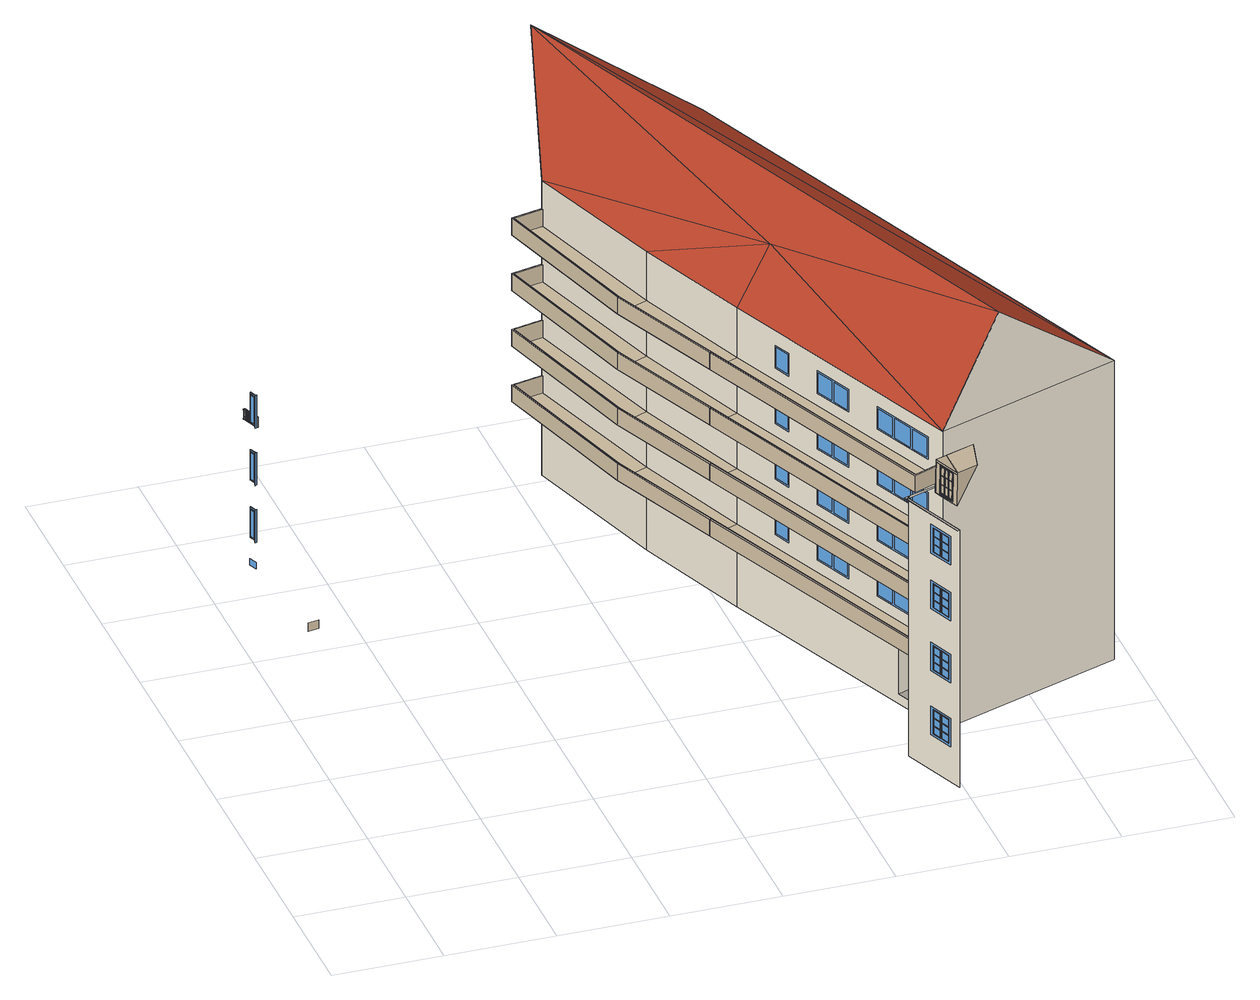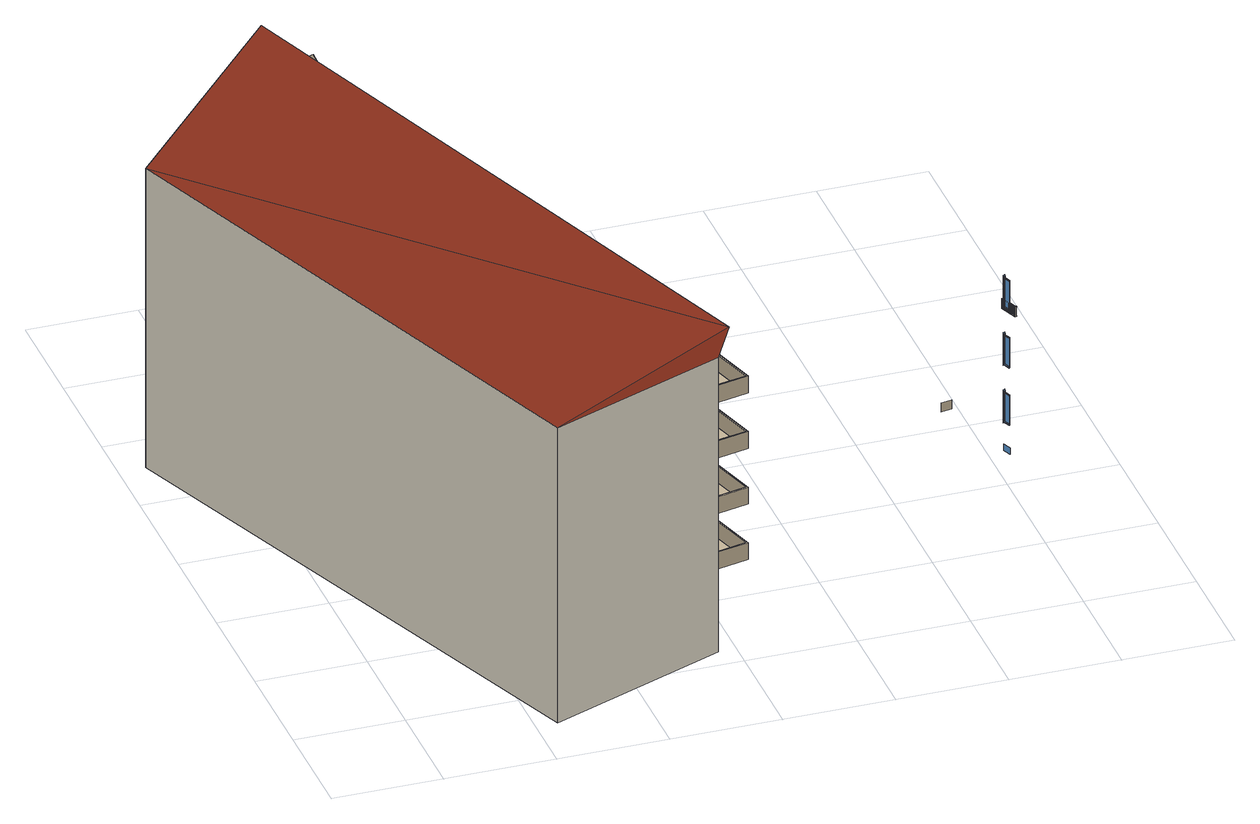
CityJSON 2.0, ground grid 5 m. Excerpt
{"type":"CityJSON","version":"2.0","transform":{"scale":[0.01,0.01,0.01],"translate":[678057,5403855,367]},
"CityObjects":{
"building1":{"type":"Building","attributes":{"name":"building","dataAvailable":"Sufficient","opendrive_identifier_modelDate":"13-06-17","opendrive_identifier_modelName":"892_SAVe_Ingolstadt","opendrive_identifier_modelVendor":"3D Mapping Solutions","opendrive_identifier_roadObjectName":"building","opendrive_identifier_sourceFileName":"2019-11-29_SAVe_Ingolstadt_Prio5","opendrive_roadObject_dynamic":"false","opendrive_roadObject_orientation":"none","opendrive_roadObject_type":"BUILDING","opendrive_road_length":"211.9635830812","opendrive_road_rule":"RIGHTHANDTRAFFIC","measuredHeight":15.26},"children":["building1-1"],"geometry":[{"type":"MultiSurface","lod":"3","boundaries":[[[0,1,2,3]],[[4,5,6,7]],[[8,9,10,11]],[[12,13,14,15]],[[16,17,18,19]],[[20,21,22,23]],[[24,25,26,27]],[[28,29,30,31]],[[32,33,34,35]],[[27,26,13,12]],[[31,30,17,16]],[[35,34,21,20]],[[36,37,38,39]],[[40,41,42,43]],[[44,45,46,47]],[[15,24,27,12]],[[19,28,31,16]],[[23,32,35,20]],[[48,49,50,51],[24,27,12,15]],[[52,53,54,55],[28,31,16,19]],[[56,57,58,59],[32,35,20,23]],[[60,49,48,61]],[[62,51,50,63]],[[64,53,52,65]],[[66,55,54,67]],[[68,57,56,69]],[[70,59,58,71]],[[72,73,74,75]],[[63,50,49,60]],[[67,54,53,64]],[[71,58,57,68]],[[76,77,78,79]],[[80,81,38,82]],[[83,84,85,86]],[[87,88,46,89]],[[90,91,42,92]],[[93,94,95,96]]],"semantics":{"surfaces":[{"type":"Window","_cityeditor_layer":"Unclassified.LoD3"},{"type":"WallSurface"}],"values":[0,0,0,0,0,0,0,0,0,0,0,0,0,0,0,0,0,0,0,0,0,0,0,0,0,0,0,0,0,0,0,1,1,1,1,1,1]}}]},
"building1-1":{"type":"BuildingInstallation","attributes":{"_cityeditor_layer":"Unclassified.LoD3","relationToConstruction":"outside"},"parents":["building1"],"geometry":[{"type":"MultiSurface","lod":"3","boundaries":[[[97,98,84,85]],[[99,100,101,102,103,104,105,98,97,106,107,108],[109,110,111,112,113,114,115,116,117,118]],[[106,97,85,86]],[[86,85,84,83]],[[99,108,119,120]],[[121,120,119,122]],[[108,107,122,119]],[[123,124,125,126]],[[127,128,129,130]],[[131,132,133,134]],[[135,136,137,138]],[[139,132,133,140,141,142,143,144,145,146,147,148]],[[149,150,151,152,153,154,155,156,157,158,159,160]],[[161,162,163,164]],[[165,166,167,168]],[[169,170,171,172]],[[173,174,158,157]],[[175,176,177,178,179,180,181,182,183,184,185,186]],[[187,188,189,190]],[[191,192,130,129,193,194,195,196,197,198,199,200]],[[201,202,152,151]],[[203,204,205,206]],[[207,208,198,197]],[[209,210,211,212,170,169,213,214,215,216,136,135]],[[217,218,146,145]],[[131,219,220,221,218,217,222,223,224,225,226,134]],[[227,228,138,137,229,230,231,232,172,171,233,234]],[[134,226,140,133]],[[145,217,222,144]],[[235,236,237,238,162,161,239,240,241,242,204,203]],[[243,244,149,160]],[[110,109,245,246],[247,248,249,250],[188,187,190,189]],[[153,242,204,152]],[[251,225,226,252]],[[103,102,125,124,253,254,46,89]],[[139,210,211,148]],[[227,255,256,234]],[[257,258,252,251]],[[211,210,227,234]],[[109,118,117,116,115,114,113,112,259,245],[217,145,144,222]],[[260,261,255,262]],[[263,264,254,253],[246,245,259,265]],[[107,106,86,83,264,263,121,122]],[[261,266,267,268]],[[98,105,88,46,254,264,83,84]],[[100,99,120,121,263,253,124,123]],[[220,219,139,148]],[[269,270,271,272]],[[273,274,242,241]],[[247,200,191,248]],[[251,257,220,148,211,234,256,268,267,186,243,160,237,272,271,200,247,250,193,275,274,242,153,276,179,277,278,279,229,216,141,225]],[[248,247,250,249]],[[249,129,193,250]],[[258,219,220,257]],[[185,280,174,184]],[[195,194,281,282]],[[233,283,166,171]],[[280,243,160,159]],[[155,154,284,285]],[[283,256,268,286]],[[281,273,287,282]],[[288,289,185,184]],[[181,285,284,180]],[[199,198,208,290]],[[87,89,46,88]],[[289,267,186,185]],[[104,103,89,87]],[[286,289,288,167]],[[287,273,241,240]],[[221,220,148,147]],[[290,271,200,199]],[[159,238,162,158]],[[181,180,291,292]],[[231,293,294,230]],[[295,287,240,239]],[[182,181,292,296]],[[297,198,199,298]],[[196,195,282,299]],[[232,231,214,213]],[[159,158,174,280]],[[155,240,241,154]],[[300,163,162,238]],[[238,237,272,300]],[[224,223,143,142]],[[156,155,285,301]],[[166,283,286,167]],[[143,214,215,142]],[[170,212,233,171]],[[302,223,224,303]],[[144,143,223,222]],[[304,292,291,305]],[[258,252,226,140,136,137,306,307,308,178,202,152,204,205,128,129,249,248,191,270,269,236,149,244,175,266,261,255,227,210,139,219]],[[218,221,147,146]],[[300,290,208,163]],[[294,293,304,305]],[[212,211,234,233]],[[147,212,170,146]],[[215,214,231,230]],[[309,304,293,310]],[[311,303,224,142,215,230,294,305,291,180,284,154,241,273,281,194,312,298,199,290,300,238,159,280,185,289,286,283,233,212,147,221]],[[149,236,237,160]],[[274,275,128,205]],[[311,221,218,313]],[[314,269,236,235]],[[312,194,195,315]],[[191,200,271,270]],[[142,141,225,224]],[[302,313,218,146,170,171,166,167,288,184,174,158,162,163,208,198,297,315,195,282,287,240,155,285,181,292,304,293,231,214,143,223]],[[229,279,306,137]],[[141,216,136,140]],[[105,104,87,88]],[[305,278,279,294]],[[261,268,256,255]],[[274,205,204,242]],[[175,244,243,186]],[[278,277,308,307]],[[308,277,179,178]],[[269,272,237,236]],[[228,227,210,209]],[[194,193,275,281]],[[202,276,153,152]],[[265,111,110,246],[132,131,134,133]],[[306,279,278,307]],[[176,175,266,316]],[[132,139,219,131]],[[193,129,128,275]],[[267,266,175,186]],[[141,140,226,225]],[[180,179,277,291]],[[230,229,216,215]],[[229,137,136,216]],[[179,276,202,178]],[[150,149,244,317]],[[154,153,276,284]],[[192,191,270,318]],[[112,111,265,259],[258,257,251,252]],[[319,288,184,183]],[[318,270,271,290,208,207,299,282,281,275,128,127]],[[269,314,206,205,274,273,287,295,164,163,300,272]],[[262,255,256,283,166,165,310,293,294,279,306,320]],[[317,244,243,280,174,173,301,285,284,276,202,201]],[[261,260,321,307,278,305,304,309,168,167,286,268]],[[322,308,178,177]],[[316,266,267,289,288,319,296,292,291,277,308,322]],[[320,306,307,321]],[[102,101,126,125]],[[101,100,123,126]]]}]},
"building2":{"type":"Building","attributes":{"dataAvailable":"Sufficient","measuredHeight":17.63},"children":["building2-1"]},
"building2-1":{"type":"BuildingInstallation","attributes":{"_cityeditor_layer":"Unclassified.LoD3","relationToConstruction":"outside"},"parents":["building2"],"geometry":[{"type":"MultiSurface","lod":"3","boundaries":[[[323,324,325,326]]]}]},
"building3":{"type":"Building","attributes":{"dataAvailable":"NotSufficient","measuredHeight":20.84},"children":["building3-1"],"geometry":[{"type":"MultiSurface","lod":"3","boundaries":[[[327,328,329]],[[328,330,331,329]],[[328,327,332]],[[332,333,330,328]],[[334,335,336,337]],[[338,339,340,341]],[[342,343,344,345]],[[346,347,348,349]],[[350,351,352,353]],[[354,355,356,357]],[[358,359,360,361]],[[362,363,364,365]],[[366,367,368,369]],[[370,371,372,373]],[[374,375,376,377]],[[378,379,380,381]],[[333,332,382,383],[384,385,386,387],[388,389,390,391],[392,393,394,395],[396,397,398,399]],[[400,401,402,403],[341,404,405,338],[406,407,334,337],[408,409,342,345]],[[410,411,412,413],[353,414,415,350],[416,417,346,349],[418,419,354,357]],[[420,421,422,423],[365,424,425,362],[426,427,358,361],[428,429,366,369]],[[430,431,432,433],[377,434,435,374],[436,437,370,373],[438,439,378,381]],[[440,340,339,441]],[[442,336,335,443]],[[444,344,343,445]],[[446,352,351,447]],[[448,348,347,449]],[[450,356,355,451]],[[452,364,363,453]],[[454,360,359,455]],[[456,368,367,457]],[[458,376,375,459]],[[460,372,371,461]],[[462,380,379,463]],[[341,340,464,404]],[[337,336,465,406]],[[345,344,466,408]],[[353,352,467,414]],[[349,348,468,416]],[[357,356,469,418]],[[365,364,470,424]],[[361,360,471,426]],[[369,368,472,428]],[[377,376,473,434]],[[373,372,474,436]],[[381,380,475,438]],[[405,476,339,338]],[[409,477,343,342]],[[407,478,335,334]],[[415,479,351,350]],[[419,480,355,354]],[[417,481,347,346]],[[425,482,363,362]],[[429,483,367,366]],[[427,484,359,358]],[[435,485,375,374]],[[439,486,379,378]],[[437,487,371,370]],[[477,466,344,343]],[[464,340,339,476]],[[478,465,336,335]],[[480,469,356,355]],[[467,352,351,479]],[[481,468,348,347]],[[483,472,368,367]],[[470,364,363,482]],[[484,471,360,359]],[[486,475,380,379]],[[473,376,375,485]],[[487,474,372,371]],[[443,335,478,488]],[[441,339,476,489]],[[445,343,477,490]],[[449,347,481,491]],[[447,351,479,492]],[[451,355,480,493]],[[455,359,484,494]],[[453,363,482,495]],[[457,367,483,496]],[[461,371,487,497]],[[459,375,485,498]],[[463,379,486,499]],[[500,464,340,440]],[[501,465,336,442]],[[502,466,344,444]],[[503,467,352,446]],[[504,468,348,448]],[[505,469,356,450]],[[506,470,364,452]],[[507,471,360,454]],[[508,472,368,456]],[[509,473,376,458]],[[510,474,372,460]],[[511,475,380,462]],[[387,386,385,384],[402,401,400,403],[512,513,514,515]],[[394,393,392,395],[412,411,410,413],[516,517,518,519]],[[391,390,389,388],[422,421,420,423],[520,521,522,523]],[[396,399,398,397],[432,431,430,433],[524,525,526,527]],[[408,466,477,409]],[[404,464,476,405]],[[406,465,478,407]],[[418,469,480,419]],[[414,467,479,415]],[[416,468,481,417]],[[428,472,483,429]],[[424,470,482,425]],[[426,471,484,427]],[[438,475,486,439]],[[434,473,485,435]],[[436,474,487,437]],[[528,529,530,531]],[[532,533,534,535]],[[536,537,538,539]],[[540,541,542,543]],[[544,545,546,547]],[[548,549,550,551]],[[552,553,554,555]],[[556,557,558,559]],[[560,561,562,563]],[[564,565,566,567]],[[568,569,570,571]],[[572,573,574,575]],[[489,476,464,500]],[[488,478,465,501]],[[490,477,466,502]],[[492,479,467,503]],[[491,481,468,504]],[[493,480,469,505]],[[495,482,470,506]],[[494,484,471,507]],[[496,483,472,508]],[[498,485,473,509]],[[497,487,474,510]],[[499,486,475,511]],[[514,513,512,515],[535,576,577,532],[578,579,536,539],[580,581,528,531]],[[518,517,516,519],[547,582,583,544],[584,585,548,551],[586,587,540,543]],[[522,521,520,523],[559,588,589,556],[590,591,560,563],[592,593,552,555]],[[526,525,524,527],[571,594,595,568],[596,597,572,575],[598,599,564,567]],[[600,530,529,601]],[[602,538,537,603]],[[604,534,533,605]],[[606,542,541,607]],[[608,550,549,609]],[[610,546,545,611]],[[612,554,553,613]],[[614,562,561,615]],[[616,558,557,617]],[[618,566,565,619]],[[620,574,573,621]],[[622,570,569,623]],[[535,534,624,576]],[[539,538,625,578]],[[531,530,626,580]],[[547,546,627,582]],[[551,550,628,584]],[[543,542,629,586]],[[559,558,630,588]],[[563,562,631,590]],[[555,554,632,592]],[[571,570,633,594]],[[575,574,634,596]],[[567,566,635,598]],[[581,636,529,528]],[[579,637,537,536]],[[577,638,533,532]],[[587,639,541,540]],[[585,640,549,548]],[[583,641,545,544]],[[593,642,553,552]],[[591,643,561,560]],[[589,644,557,556]],[[599,645,565,564]],[[597,646,573,572]],[[595,647,569,568]],[[637,625,538,537]],[[636,626,530,529]],[[624,534,533,638]],[[640,628,550,549]],[[639,629,542,541]],[[627,546,545,641]],[[643,631,562,561]],[[642,632,554,553]],[[630,558,557,644]],[[646,634,574,573]],[[645,635,566,565]],[[633,570,569,647]],[[601,529,636,648]],[[603,537,637,649]],[[605,533,638,650]],[[607,541,639,651]],[[609,549,640,652]],[[611,545,641,653]],[[613,553,642,654]],[[615,561,643,655]],[[617,557,644,656]],[[619,565,645,657]],[[621,573,646,658]],[[623,569,647,659]],[[660,625,538,602]],[[661,626,530,600]],[[662,624,534,604]],[[663,628,550,608]],[[664,629,542,606]],[[665,627,546,610]],[[666,631,562,614]],[[667,632,554,612]],[[668,630,558,616]],[[669,634,574,620]],[[670,635,566,618]],[[671,633,570,622]],[[649,637,625,660]],[[650,638,624,662]],[[651,639,629,664]],[[652,640,628,663]],[[653,641,627,665]],[[654,642,632,667]],[[655,643,631,666]],[[656,644,630,668]],[[657,645,635,670]],[[658,646,634,669]],[[659,647,633,671]],[[672,673,674,675,676]],[[327,677,332]]],"semantics":{"surfaces":[{"type":"WallSurface"},{"type":"OuterCeilingSurface"},{"type":"Window","frameMaterialClass":"Plastic","frameMaterialUncertainty":"0.3","paneMaterialClass":"Glass","_cityeditor_layer":"Unclassified.LoD3"},{"type":"WallSurface","klumMaterialClass":"Plaster","klumMaterialIndex":"I101","materialUncertainty":"0.3"},{"type":"RoofSurface"}],"values":[0,1,0,1,2,2,2,2,2,2,2,2,2,2,2,2,3,2,2,2,2,2,2,2,2,2,2,2,2,2,2,2,2,2,2,2,2,2,2,2,2,2,2,2,2,2,2,2,2,2,2,2,2,2,2,2,2,2,2,2,2,2,2,2,2,2,2,2,2,2,2,2,2,2,2,2,2,2,2,2,2,2,2,2,2,2,2,2,2,2,2,2,2,2,2,2,2,2,2,2,2,2,2,2,2,2,2,2,2,2,2,2,2,2,2,2,2,2,2,2,2,2,2,2,2,2,2,2,2,2,2,2,2,2,2,2,2,2,2,2,2,2,2,2,2,2,2,2,2,2,2,2,2,2,2,2,2,2,2,2,2,2,2,2,2,2,2,2,2,2,2,2,2,2,2,2,2,2,2,2,2,2,2,2,2,2,2,2,2,2,2,2,2,2,2,2,2,2,2,2,2,2,2,2,2,2,2,2,2,2,2,2,2,2,2,2,2,2,2,2,4,0]}}]},
"building3-1":{"type":"BuildingInstallation","attributes":{"relationToConstruction":"outside"},"parents":["building3"],"geometry":[{"type":"MultiSurface","lod":"3","boundaries":[[[678,679,680,681]],[[682,683,684,685]],[[686,687,688,689]],[[690,691,692,693]],[[694,695,696,697],[698,699,687,686,700,701,702,703]],[[704,705,706,707]],[[708,709,710]],[[687,699,711,688]],[[690,691,712,713]],[[714,709,708,715,694,697]],[[695,694,716,717]],[[718,704,707,719]],[[692,693,720,721]],[[679,722,723,680]],[[724,688,711,725]],[[678,679,722,726]],[[727,728,729,730]],[[724,683,682,731,689,688]],[[722,726,732,723]],[[725,711,733,734,685,684]],[[735,718,719,736]],[[694,697,737,716]],[[686,698,733,689]],[[699,698,733,711]],[[691,692,721,712]],[[726,678,681,732]],[[693,690,713,720]],[[714,676,672,709]],[[738,739,740,741]],[[728,742,743,729]],[[731,682,685,734],[744,745,746,747],[748,741,740,749],[730,729,743,750]],[[705,735,736,706]],[[703,702,685,734]],[[751,752,753,754]],[[751,752,744,747]],[[701,700,731,682]],[[702,701,682,685]],[[755,756,757,758]],[[759,738,741,748]],[[703,700,731,734]],[[686,687,699,698],[722,679,678,726],[692,691,690,693],[705,704,718,735]],[[754,751,747,746]],[[760,759,738,739]],[[752,753,745,744]],[[727,728,742,761]],[[760,759,748,749]],[[753,754,746,745]],[[761,727,730,750]],[[688,689,733,711],[680,723,732,681],[712,721,720,713],[707,706,736,719]],[[701,700,703,702],[753,752,751,754],[738,759,760,739],[728,727,761,742]],[[696,695,717,762]],[[704,705,735,718]],[[708,674,675,715]],[[697,696,763,676,714]],[[698,703,734,733]],[[696,695,764,763]],[[715,675,764,695,694]],[[765,766,767,768]],[[700,686,698,703],[766,765,769,770],[771,772,773,774],[755,775,776,756]],[[774,773,777,778]],[[771,774,778,779]],[[776,775,780,781]],[[775,755,758,780]],[[689,731,734,733],[768,767,782,783],[784,779,778,777],[780,758,757,781]],[[773,772,771,774]],[[766,770,782,767]],[[769,765,768,783]],[[775,755,756,776]],[[773,772,784,777]],[[700,686,689,731]],[[756,776,781,757]],[[769,765,766,770]],[[742,761,750,743]],[[772,771,779,784]],[[770,769,783,782]],[[739,760,749,740]],[[710,673,672,709]],[[708,674,673,710]],[[674,675,764,763,676,672,673]]]}]},
"building4":{"type":"Building","attributes":{"dataAvailable":"NotSufficient","measuredHeight":19.36},"children":["building4-1","building4-2","building4-3","building4-4"],"geometry":[{"type":"MultiSurface","lod":"3","boundaries":[[[785,786,787]],[[786,785,788]],[[785,787,789]],[[788,785,790]],[[791,792,789]],[[792,791,793]],[[792,793,790]],[[789,792,785]],[[790,785,792]],[[794,787,786,795,796],[797,798,799,800],[801,802,803,804],[805,806,807,808,809,810,811,812],[813,814,815,816],[817,818,819,820],[821,822,823,824,825,826,827,828],[829,830,831,832,833,834,835,836],[837,838,839,840],[841,842,843,844],[845,846,847,848,849,850,851,852],[853,854,855,856],[857,858,859,860],[861,862,863,864]],[[789,787,791]],[[791,787,794,865]],[[865,866,793,791]],[[866,867,790,793]],[[861,864,868,869]],[[786,788,870,796,795]],[[863,862,871,872]],[[870,788,790,867]],[[800,799,798,797],[873,874,875,876]],[[874,873,876,875]],[[877,878,879,880]],[[881,882,883,884]],[[885,886,887,888]],[[806,805,812,811,810,809,808,807],[886,885,888,887],[882,881,884,883],[878,877,880,879]],[[802,801,804,803],[889,890,891,892],[893,894,895,896]],[[894,893,896,895]],[[892,891,890,889]],[[897,898,899,900]],[[901,902,903,904]],[[905,906,907,908]],[[828,827,826,825,824,823,822,821],[906,905,908,907],[902,901,904,903],[898,897,900,899]],[[909,910,911,912]],[[913,914,915,916]],[[917,918,919,920]],[[836,835,834,833,832,831,830,829],[918,917,920,919],[914,913,916,915],[910,909,912,911]],[[921,922,923,924]],[[925,926,927,928]],[[929,930,931,932]],[[852,851,850,849,848,847,846,845],[930,929,932,931],[926,925,928,927],[922,921,924,923]],[[818,817,820,819],[933,934,935,936],[937,938,939,940]],[[938,937,940,939]],[[936,935,934,933]],[[843,842,841,844],[941,942,943,944],[945,946,947,948]],[[946,945,948,947]],[[944,943,942,941]],[[857,860,859,858],[949,950,951,952],[953,954,955,956]],[[954,953,956,955]],[[952,951,950,949]],[[816,815,814,813],[957,958,959,960]],[[958,957,960,959]],[[837,840,839,838],[961,962,963,964]],[[962,961,964,963]],[[853,856,855,854],[965,966,967,968]],[[966,965,968,967]],[[867,866,865,794,796,870]],[[864,863,872,868]],[[862,861,869,871]]],"semantics":{"surfaces":[{"type":"RoofSurface","klumMaterialClass":"Ceramic","klumMaterialIndex":"D105","materialUncertainty":"0.3"},{"type":"RoofSurface"},{"type":"WallSurface","klumMaterialClass":"Plaster","klumMaterialIndex":"I202","materialUncertainty":"0.3"},{"type":"WallSurface"},{"type":"Window","frameMaterialClass":"Plastic","frameMaterialUncertainty":"0.3","paneMaterialClass":"Glass","_cityeditor_layer":"Unclassified.LoD3"},{"type":"GroundSurface"},{"type":"OuterCeilingSurface"},{"type":"OuterFloorSurface","materialUncertainty":"1"}],"values":[0,0,0,0,0,0,1,0,0,2,3,3,3,3,2,2,2,2,4,4,4,4,4,4,4,4,4,4,4,4,4,4,4,4,4,4,4,4,4,4,4,4,4,4,4,4,4,4,4,4,4,4,4,4,5,6,7]}}]},
"building4-1":{"type":"BuildingInstallation","attributes":{"klumMaterialClass":"Plaster","klumMaterialIndex":"I202","materialUncertainty":"0.5","_cityeditor_layer":"Unclassified.LoD3","relationToConstruction":"outside"},"parents":["building4"],"geometry":[{"type":"MultiSurface","lod":"3","boundaries":[[[969,970,971,972,973,974]],[[975,976,977,978]],[[979,980,981,982,977,976]],[[979,983,984,980]],[[985,973,972,971,970]],[[986,975,987,973,985]],[[980,984,988,981]],[[975,978,989,988,984,983]],[[971,990,991,972]],[[986,989,978,975]],[[976,975,983,979]],[[978,977,982,989]],[[982,989,988,981]],[[972,991,992,987,973]],[[990,971,970,993]],[[994,969,974,995]],[[994,995,979,976,992,991,990,993]],[[973,987,975,983,974]],[[993,970,969,994]],[[995,974,983,979]],[[987,992,976,975]]]}]},
"building4-2":{"type":"BuildingInstallation","attributes":{"klumMaterialClass":"Plaster","klumMaterialIndex":"I202","materialUncertainty":"0.5","_cityeditor_layer":"Unclassified.LoD3","relationToConstruction":"outside"},"parents":["building4"],"geometry":[{"type":"MultiSurface","lod":"3","boundaries":[[[996,997,998,999,1000,1001]],[[1002,1003,1004,1005]],[[1006,1007,1008,1009,1004,1003]],[[1006,1010,1011,1007]],[[1012,1000,999,998,997]],[[1013,1002,1014,1000,1012]],[[1007,1011,1015,1008]],[[1002,1005,1016,1015,1011,1010]],[[998,1017,1018,999]],[[1013,1016,1005,1002]],[[1003,1002,1010,1006]],[[1005,1004,1009,1016]],[[1009,1016,1015,1008]],[[999,1018,1019,1014,1000]],[[1017,998,997,1020]],[[1021,996,1001,1022]],[[1021,1022,1006,1003,1019,1018,1017,1020]],[[1000,1014,1002,1010,1001]],[[1020,997,996,1021]],[[1022,1001,1010,1006]],[[1014,1019,1003,1002]]]}]},
"building4-3":{"type":"BuildingInstallation","attributes":{"_cityeditor_layer":"Unclassified.LoD3","klumMaterialClass":"Plaster","klumMaterialIndex":"I202","materialUncertainty":"0.5","relationToConstruction":"outside"},"parents":["building4"],"geometry":[{"type":"MultiSurface","lod":"3","boundaries":[[[1023,1024,1025,1026,1027,1028]],[[1029,1030,1031,1032]],[[1033,1034,1035,1036,1031,1030]],[[1033,1037,1038,1034]],[[1039,1027,1026,1025,1024]],[[1040,1029,1041,1027,1039]],[[1034,1038,1042,1035]],[[1029,1032,1043,1042,1038,1037]],[[1025,1044,1045,1026]],[[1040,1043,1032,1029]],[[1030,1029,1037,1033]],[[1032,1031,1036,1043]],[[1036,1043,1042,1035]],[[1026,1045,1046,1041,1027]],[[1044,1025,1024,1047]],[[1048,1023,1028,1049]],[[1048,1049,1033,1030,1046,1045,1044,1047]],[[1027,1041,1029,1037,1028]],[[1047,1024,1023,1048]],[[1049,1028,1037,1033]],[[1041,1046,1030,1029]]]}]},
"building4-4":{"type":"BuildingInstallation","attributes":{"klumMaterialClass":"Plaster","klumMaterialIndex":"I202","materialUncertainty":"0.5","_cityeditor_layer":"Unclassified.LoD3","relationToConstruction":"outside"},"parents":["building4"],"geometry":[{"type":"MultiSurface","lod":"3","boundaries":[[[1050,1051,1052,1053,1054,1055]],[[1056,1057,1058,1059]],[[1060,1061,1062,1063,1058,1057]],[[1060,1064,1065,1061]],[[1066,1054,1053,1052,1051]],[[1067,1056,1068,1054,1066]],[[1061,1065,1069,1062]],[[1056,1059,1070,1069,1065,1064]],[[1052,1071,1072,1053]],[[1067,1070,1059,1056]],[[1057,1056,1064,1060]],[[1059,1058,1063,1070]],[[1063,1070,1069,1062]],[[1053,1072,1073,1068,1054]],[[1071,1052,1051,1074]],[[1075,1050,1055,1076]],[[1075,1076,1060,1057,1073,1072,1071,1074]],[[1054,1068,1056,1064,1055]],[[1074,1051,1050,1075]],[[1076,1055,1064,1060]],[[1068,1073,1057,1056]]]}]}
},
"vertices":[
[84,2219,901],[82,2218,901],[82,2218,751],[84,2219,751],[84,2219,620],[82,2218,620],[82,2218,470],[84,2219,470],[84,2219,1182],[82,2218,1182],[82,2218,1032],[84,2219,1032],[87,2225,894],[82,2223,894],[72,2250,894],[77,2252,894],[87,2225,613],[82,2223,613],[72,2250,613],[77,2252,613],[87,2225,1175],[82,2223,1175],[72,2250,1175],[77,2252,1175],[77,2252,757],[72,2250,757],[82,2223,757],[87,2225,757],[77,2252,476],[72,2250,476],[82,2223,476],[87,2225,476],[77,2252,1038],[72,2250,1038],[82,2223,1038],[87,2225,1038],[83,2214,906],[92,2218,906],[92,2218,746],[83,2214,746],[83,2214,625],[92,2218,625],[92,2218,465],[83,2214,465],[83,2214,1187],[92,2218,1187],[92,2218,1027],[83,2214,1027],[75,2257,901],[89,2220,901],[89,2220,751],[75,2257,751],[75,2257,620],[89,2220,620],[89,2220,470],[75,2257,470],[75,2257,1182],[89,2220,1182],[89,2220,1032],[75,2257,1032],[91,2221,901],[77,2258,901],[77,2258,751],[91,2221,751],[91,2221,620],[77,2258,620],[77,2258,470],[91,2221,470],[91,2221,1182],[77,2258,1182],[77,2258,1032],[91,2221,1032],[75,2263,363],[90,2223,363],[90,2223,331],[75,2263,331],[91,2221,796],[92,2218,796],[92,2218,792],[91,2221,792],[91,2221,750],[92,2218,750],[91,2221,746],[92,2218,1077],[92,2218,1073],[91,2221,1073],[91,2221,1077],[91,2221,1031],[92,2218,1031],[91,2221,1027],[91,2221,469],[92,2218,469],[91,2221,465],[91,2221,515],[92,2218,515],[92,2218,511],[91,2221,511],
[93,2221,1073],[94,2218,1073],[62,2303,1073],[62,2303,1031],[63,2300,1031],[63,2300,1027],[93,2221,1027],[93,2221,1031],[94,2218,1031],[93,2221,1077],[63,2300,1077],[63,2300,1073],[93,2222,1075],[93,2222,1029],[63,2299,1029],[63,2299,1075],[71,2280,1075],[74,2270,1075],[78,2261,1075],[82,2251,1075],[85,2241,1075],[89,2232,1075],[61,2299,1073],[60,2302,1073],[60,2302,1077],[61,2299,1077],[60,2302,1031],[60,2302,1027],[61,2299,1027],[61,2299,1031],[92,2234,1029],[92,2234,1039],[92,2232,1039],[92,2232,1029],[68,2291,1029],[68,2289,1029],[70,2290,1029],[69,2291,1029],[73,2282,1029],[73,2282,1039],[74,2280,1039],[74,2280,1029],[68,2289,1039],[70,2290,1039],[70,2290,1040],[70,2290,1064],[70,2290,1065],[70,2290,1075],[68,2289,1075],[68,2289,1065],[68,2289,1064],[68,2289,1040],[83,2250,1039],[83,2250,1029],[85,2251,1029],[85,2251,1039],[85,2251,1040],[85,2251,1064],[85,2251,1065],[85,2251,1075],[83,2250,1075],[83,2250,1065],[83,2250,1064],[83,2250,1040],[86,2243,1075],[86,2243,1065],[87,2241,1065],[87,2241,1075],[75,2271,1075],[75,2271,1065],[76,2270,1065],[76,2270,1075],[71,2281,1075],[71,2281,1065],[72,2279,1065],[72,2279,1075],[82,2252,1075],[82,2252,1065],[79,2260,1039],[79,2260,1029],[81,2261,1029],[81,2261,1039],[81,2261,1040],[81,2261,1064],[81,2261,1065],[81,2261,1075],[79,2260,1075],[79,2260,1065],[79,2260,1064],[79,2260,1040],[94,2222,1047],[94,2222,1056],[96,2223,1056],[96,2223,1047],[90,2231,1039],[90,2231,1029],[92,2232,1040],[92,2232,1064],[92,2232,1065],[92,2232,1075],[90,2231,1075],[90,2231,1065],[90,2231,1064],[90,2231,1040],[84,2253,1029],[84,2253,1039],[88,2243,1029],[88,2243,1039],[89,2242,1039],[89,2242,1029],[90,2233,1075],[90,2233,1065],[71,2281,1029],[71,2281,1039],[71,2281,1040],[71,2281,1064],[73,2282,1075],[73,2282,1065],[73,2282,1064],[73,2282,1040],[68,2291,1075],[68,2291,1065],[68,2291,1039],[68,2291,1040],[68,2291,1064],[69,2291,1075],[69,2291,1065],[69,2291,1064],[69,2291,1040],[69,2291,1039],[72,2279,1039],[72,2279,1029],[74,2280,1040],[74,2280,1064],[74,2280,1065],[74,2280,1075],[72,2279,1064],[72,2279,1040],[86,2243,1029],[86,2243,1039],[86,2243,1040],[86,2243,1064],[88,2243,1075],[88,2243,1065],[88,2243,1064],[88,2243,1040],[82,2252,1040],[82,2252,1039],[97,2224,1075],[97,2224,1029],[94,2222,1040],[94,2222,1039],[96,2223,1039],[96,2223,1040],[66,2300,1040],[66,2300,1039],[66,2304,1027],[98,2220,1027],[75,2271,1039],[75,2271,1040],[64,2299,1040],[64,2299,1039],[67,2300,1075],[76,2270,1029],[76,2270,1039],[75,2271,1029],[66,2304,1077],[98,2220,1077],[67,2300,1029],[79,2262,1039],[79,2262,1040],[76,2270,1040],[87,2241,1039],[90,2233,1039],[90,2233,1040],[87,2241,1040],[89,2242,1064],[89,2242,1040],[92,2234,1040],[84,2253,1040],[81,2263,1040],[78,2270,1040],[77,2272,1040],[82,2252,1064],[92,2234,1064],[92,2234,1065],[75,2271,1064],[84,2253,1064],[84,2253,1065],[76,2270,1064],[89,2242,1065],[79,2262,1065],[79,2262,1064],[90,2233,1064],[81,2263,1064],[81,2263,1065],[77,2272,1065],[77,2272,1064],[89,2242,1075],[81,2263,1075],[94,2222,1065],[94,2222,1064],[92,2234,1075],[87,2241,1064],[84,2253,1075],[66,2300,1065],[66,2300,1064],[78,2270,1065],[78,2270,1064],[77,2272,1039],[78,2270,1039],[81,2263,1039],[78,2270,1075],[77,2272,1075],[64,2299,1064],[96,2223,1064],[64,2299,1065],[87,2241,1029],[96,2223,1065],[79,2262,1029],[82,2252,1029],[90,2233,1029],[79,2262,1075],[77,2272,1029],[78,2270,1029],[81,2263,1029],
[162,1754,280],[162,1754,323],[212,1763,323],[212,1763,280],
[2364,404,1294],[2353,401,1281],[2341,396,1293],[2473,89,1281],[2461,85,1293],[2364,405,1281],[2484,93,1281],[2422,256,1132],[2423,256,1132],[2423,256,1170],[2422,256,1170],[2422,256,1093],[2423,256,1093],[2423,256,1131],[2422,256,1131],[2422,256,1171],[2423,256,1171],[2423,256,1209],[2422,256,1209],[2422,256,858],[2423,256,858],[2423,256,895],[2422,256,895],[2422,256,819],[2423,256,819],[2423,256,856],[2422,256,856],[2422,256,897],[2423,256,897],[2423,256,934],[2422,256,934],[2422,256,554],[2423,256,554],[2423,256,591],[2422,256,591],[2422,256,515],[2423,256,515],[2423,256,552],[2422,256,552],[2422,256,593],[2423,256,593],[2423,256,630],[2422,256,630],[2422,256,241],[2423,256,241],[2423,256,278],[2422,256,278],[2422,256,202],[2423,256,202],[2423,256,239],[2422,256,239],[2422,256,280],[2423,256,280],[2423,256,317],[2422,256,317],[2364,405,18],[2484,93,18],[2463,150,1081],[2416,271,1081],[2416,271,1221],[2463,150,1221],[2463,150,503],[2416,271,503],[2416,271,643],[2463,150,643],[2416,271,807],[2416,271,947],[2463,150,947],[2463,150,807],[2463,150,329],[2463,150,189],[2416,271,189],[2416,271,329],[2439,212,1210],[2421,258,1210],[2421,258,1092],[2439,212,1092],[2438,214,1131],[2438,214,1093],[2438,214,1170],[2438,214,1132],[2438,214,1209],[2438,214,1171],[2439,212,936],[2421,258,936],[2421,258,818],[2439,212,818],[2438,214,856],[2438,214,819],[2438,214,895],[2438,214,858],[2438,214,934],[2438,214,897],[2439,212,632],[2421,258,632],[2421,258,513],[2439,212,513],[2438,214,552],[2438,214,515],[2438,214,591],[2438,214,554],[2438,214,630],[2438,214,593],[2439,212,319],[2421,258,319],[2421,258,200],[2439,212,200],[2438,214,239],[2438,214,202],[2438,214,278],[2438,214,241],[2438,214,317],[2438,214,280],[2425,257,1131],[2425,257,1093],[2425,257,1170],[2425,257,1132],[2425,257,1209],[2425,257,1171],[2425,257,856],[2425,257,819],[2425,257,895],[2425,257,858],[2425,257,934],[2425,257,897],[2425,257,552],[2425,257,515],[2425,257,591],[2425,257,554],[2425,257,630],[2425,257,593],[2425,257,239],[2425,257,202],[2425,257,278],[2425,257,241],[2425,257,317],[2425,257,280],[2439,214,1131],[2439,214,1170],[2439,214,1209],[2439,214,856],[2439,214,895],[2439,214,934],[2439,214,552],[2439,214,591],[2439,214,630],[2439,214,239],[2439,214,278],[2439,214,317],[2439,214,1093],[2439,214,1171],[2439,214,1132],[2439,214,819],[2439,214,897],[2439,214,858],[2439,214,515],[2439,214,593],[2439,214,554],[2439,214,202],[2439,214,280],[2439,214,241],[2441,215,1132],[2441,215,1093],[2441,215,1171],[2441,215,858],[2441,215,819],[2441,215,897],[2441,215,554],[2441,215,515],[2441,215,593],[2441,215,241],[2441,215,202],[2441,215,280],[2441,215,1131],[2441,215,1170],[2441,215,1209],[2441,215,856],[2441,215,895],[2441,215,934],[2441,215,552],[2441,215,591],[2441,215,630],[2441,215,239],[2441,215,278],[2441,215,317],[2440,209,1092],[2440,209,1210],[2458,163,1210],[2458,163,1092],[2440,209,818],[2440,209,936],[2458,163,936],[2458,163,818],[2440,209,513],[2440,209,632],[2458,163,632],[2458,163,513],[2440,209,200],[2440,209,319],[2458,163,319],[2458,163,200],[2441,207,1171],[2442,207,1171],[2442,207,1209],[2441,207,1209],[2441,207,1093],[2442,207,1093],[2442,207,1131],[2441,207,1131],[2441,207,1132],[2442,207,1132],[2442,207,1170],[2441,207,1170],[2441,207,897],[2442,207,897],[2442,207,934],[2441,207,934],[2441,207,819],[2442,207,819],[2442,207,856],[2441,207,856],[2441,207,858],[2442,207,858],[2442,207,895],[2441,207,895],[2441,207,593],[2442,207,593],[2442,207,630],[2441,207,630],[2441,207,515],[2442,207,515],[2442,207,552],[2441,207,552],[2441,207,554],[2442,207,554],[2442,207,591],[2441,207,591],[2441,207,280],[2442,207,280],[2442,207,317],[2441,207,317],[2441,207,202],[2442,207,202],[2442,207,239],[2441,207,239],[2441,207,241],[2442,207,241],[2442,207,278],[2441,207,278],[2457,165,1131],[2457,165,1093],[2457,165,1170],[2457,165,1132],[2457,165,1209],[2457,165,1171],[2457,165,856],[2457,165,819],[2457,165,895],[2457,165,858],[2457,165,934],[2457,165,897],[2457,165,552],[2457,165,515],[2457,165,591],[2457,165,554],[2457,165,630],[2457,165,593],[2457,165,239],[2457,165,202],[2457,165,278],[2457,165,241],[2457,165,317],[2457,165,280],[2443,208,1209],[2443,208,1171],[2443,208,1170],[2443,208,1132],[2443,208,1131],[2443,208,1093],[2443,208,934],[2443,208,897],[2443,208,895],[2443,208,858],[2443,208,856],[2443,208,819],[2443,208,630],[2443,208,593],[2443,208,591],[2443,208,554],[2443,208,552],[2443,208,515],[2443,208,317],[2443,208,280],[2443,208,278],[2443,208,241],[2443,208,239],[2443,208,202],[2458,165,1131],[2458,165,1170],[2458,165,1209],[2458,165,856],[2458,165,895],[2458,165,934],[2458,165,552],[2458,165,591],[2458,165,630],[2458,165,239],[2458,165,278],[2458,165,317],[2458,165,1171],[2458,165,1132],[2458,165,1093],[2458,165,897],[2458,165,858],[2458,165,819],[2458,165,593],[2458,165,554],[2458,165,515],[2458,165,280],[2458,165,241],[2458,165,202],[2460,166,1171],[2460,166,1132],[2460,166,1093],[2460,166,897],[2460,166,858],[2460,166,819],[2460,166,593],[2460,166,554],[2460,166,515],[2460,166,280],[2460,166,241],[2460,166,202],[2460,166,1170],[2460,166,1209],[2460,166,1131],[2460,166,895],[2460,166,934],[2460,166,856],[2460,166,591],[2460,166,630],[2460,166,552],[2460,166,278],[2460,166,317],[2460,166,239],[2593,186,1525],[2602,266,1579],[2541,319,1525],[2439,280,1366],[2491,147,1366],[2696,528,1281],
[2472,200,1469],[2480,179,1469],[2484,181,1469],[2476,201,1469],[2455,252,1378],[2456,252,1378],[2458,253,1512],[2457,253,1512],[2470,201,1378],[2479,177,1378],[2483,178,1378],[2474,203,1378],[2471,200,1425],[2479,179,1425],[2480,179,1465],[2472,200,1465],[2452,254,1517],[2450,253,1373],[2480,174,1373],[2482,175,1517],[2472,202,1512],[2481,178,1512],[2460,226,1378],[2451,250,1378],[2453,251,1512],[2462,227,1512],[2478,179,1382],[2479,179,1421],[2483,180,1421],[2482,180,1382],[2442,281,1527],[2493,148,1527],[2468,215,1581],[2485,179,1512],[2483,180,1425],[2475,201,1425],[2493,148,1517],[2442,281,1517],[2457,256,1517],[2454,255,1373],[2471,199,1382],[2474,201,1382],[2476,201,1465],[2484,181,1465],[2481,180,1508],[2484,181,1508],[2484,179,1378],[2486,179,1512],[2473,200,1508],[2460,228,1382],[2460,228,1421],[2464,230,1421],[2463,229,1382],[2464,227,1378],[2476,201,1508],[2476,204,1512],[2466,228,1512],[2471,199,1421],[2475,201,1421],[2487,177,1517],[2461,229,1465],[2453,249,1465],[2457,250,1465],[2465,230,1465],[2452,249,1421],[2456,250,1421],[2465,230,1469],[2465,230,1508],[2457,250,1508],[2457,250,1469],[2464,230,1425],[2456,250,1425],[2455,250,1382],[2453,249,1469],[2461,229,1469],[2462,229,1508],[2454,249,1508],[2470,204,1421],[2462,224,1421],[2466,225,1421],[2473,205,1421],[2460,228,1425],[2452,249,1425],[2452,248,1382],[2485,176,1373],[2480,174,1366],[2450,253,1366],[2470,204,1469],[2471,204,1508],[2475,206,1508],[2474,205,1469],[2463,224,1469],[2463,225,1508],[2470,204,1465],[2470,204,1425],[2462,224,1425],[2463,224,1465],[2469,203,1382],[2461,224,1382],[2466,225,1425],[2466,226,1465],[2474,205,1465],[2473,205,1382],[2465,225,1382],[2467,226,1508],[2466,226,1469],[2473,205,1425],
[2214,1776,1769],[2041,1698,1533],[2538,480,1533],[1830,2255,1533],[2821,582,2004],[1607,2971,1513],[3403,789,1533],[1725,3465,1968],[2428,3298,1513],[2538,480,68],[2041,1698,132],[2041,1698,68],[2166,1391,645],[2166,1391,534],[2133,1474,534],[2133,1474,645],[2311,1036,645],[2311,1036,534],[2235,1223,534],[2235,1223,645],[2380,868,534],[2380,868,542],[2380,868,637],[2380,868,645],[2503,566,645],[2503,566,637],[2503,566,542],[2503,566,534],[2166,1391,917],[2166,1391,806],[2133,1474,806],[2133,1474,917],[2311,1036,917],[2311,1036,806],[2235,1223,806],[2235,1223,917],[2380,868,909],[2380,868,917],[2503,566,917],[2503,566,909],[2503,566,814],[2503,566,806],[2380,868,806],[2380,868,814],[2380,868,1182],[2380,868,1190],[2503,566,1190],[2503,566,1182],[2503,566,1087],[2503,566,1079],[2380,868,1079],[2380,868,1087],[2133,1474,1190],[2166,1391,1190],[2166,1391,1079],[2133,1474,1079],[2235,1223,1190],[2311,1036,1190],[2311,1036,1079],[2235,1223,1079],[2380,868,1454],[2380,868,1462],[2503,566,1462],[2503,566,1454],[2503,566,1359],[2503,566,1351],[2380,868,1351],[2380,868,1359],[2133,1474,1462],[2166,1391,1462],[2166,1391,1351],[2133,1474,1351],[2311,1036,1351],[2235,1223,1351],[2235,1223,1462],[2311,1036,1462],[2534,490,117],[2432,739,117],[2432,739,386],[2534,490,386],[3403,789,68],[2428,3298,68],[1607,2971,68],[2755,580,386],[2755,580,117],[1830,2255,68],[2654,830,117],[2654,830,386],[2164,1399,637],[2164,1399,542],[2136,1467,542],[2136,1467,637],[2466,657,637],[2466,657,542],[2500,574,542],[2500,574,637],[2422,764,637],[2422,764,542],[2460,671,542],[2460,671,637],[2383,861,637],[2383,861,542],[2416,778,542],[2416,778,637],[2308,1044,542],[2276,1123,542],[2276,1123,637],[2308,1044,637],[2238,1216,637],[2270,1137,637],[2270,1137,542],[2238,1216,542],[2466,657,909],[2466,657,814],[2500,574,814],[2500,574,909],[2422,764,909],[2422,764,814],[2460,671,814],[2460,671,909],[2383,861,909],[2383,861,814],[2416,778,814],[2416,778,909],[2466,657,1182],[2466,657,1087],[2500,574,1087],[2500,574,1182],[2422,764,1182],[2422,764,1087],[2460,671,1087],[2460,671,1182],[2383,861,1182],[2383,861,1087],[2416,778,1087],[2416,778,1182],[2466,657,1454],[2466,657,1359],[2500,574,1359],[2500,574,1454],[2422,764,1454],[2422,764,1359],[2460,671,1359],[2460,671,1454],[2383,861,1454],[2383,861,1359],[2416,778,1359],[2416,778,1454],[2308,1044,814],[2276,1123,814],[2276,1123,909],[2308,1044,909],[2238,1216,909],[2270,1137,909],[2270,1137,814],[2238,1216,814],[2308,1044,1087],[2276,1123,1087],[2276,1123,1182],[2308,1044,1182],[2238,1216,1182],[2270,1137,1182],[2270,1137,1087],[2238,1216,1087],[2308,1044,1359],[2276,1123,1359],[2276,1123,1454],[2308,1044,1454],[2238,1216,1454],[2270,1137,1454],[2270,1137,1359],[2238,1216,1359],[2164,1399,909],[2164,1399,814],[2136,1467,814],[2136,1467,909],[2164,1399,1182],[2164,1399,1087],[2136,1467,1087],[2136,1467,1182],[2164,1399,1454],[2164,1399,1359],[2136,1467,1359],[2136,1467,1454],
[1463,2939,1292],[1607,2971,1292],[1608,2963,1292],[1473,2933,1292],[1685,2196,1292],[1678,2193,1292],[1910,1645,1292],[1910,1645,1374],[2403,434,1374],[2403,434,1292],[1902,1642,1374],[2399,424,1374],[2538,480,1374],[2535,488,1374],[1902,1642,1292],[2399,424,1292],[1830,2255,1292],[2041,1698,1292],[1685,2195,1292],[2538,480,1292],[2535,488,1292],[1608,2963,1374],[1473,2933,1374],[1685,2195,1374],[1607,2971,1374],[1463,2939,1374],[1678,2193,1374],
[1463,2939,1019],[1607,2971,1019],[1608,2963,1019],[1473,2933,1019],[1685,2196,1019],[1678,2193,1019],[1910,1645,1019],[1910,1645,1102],[2403,434,1102],[2403,434,1019],[1902,1642,1102],[2399,424,1102],[2538,480,1102],[2535,488,1102],[1902,1642,1019],[2399,424,1019],[1830,2255,1019],[2041,1698,1019],[1685,2195,1019],[2538,480,1019],[2535,488,1019],[1608,2963,1102],[1473,2933,1102],[1685,2195,1102],[1607,2971,1102],[1463,2939,1102],[1678,2193,1102],
[1463,2939,475],[1607,2971,475],[1608,2963,475],[1473,2933,475],[1685,2196,475],[1678,2193,475],[1910,1645,475],[1910,1645,557],[2403,434,557],[2403,434,475],[1902,1642,557],[2399,424,557],[2538,480,557],[2535,488,557],[1902,1642,475],[2399,424,475],[1830,2255,475],[2041,1698,475],[1685,2195,475],[2538,480,475],[2535,488,475],[1608,2963,557],[1473,2933,557],[1685,2195,557],[1607,2971,557],[1463,2939,557],[1678,2193,557],
[1463,2939,747],[1607,2971,747],[1608,2963,747],[1473,2933,747],[1685,2196,747],[1678,2193,747],[1910,1645,747],[1910,1645,829],[2403,434,829],[2403,434,747],[1902,1642,829],[2399,424,829],[2538,480,829],[2535,488,829],[1902,1642,747],[2399,424,747],[1830,2255,747],[2041,1698,747],[1685,2195,747],[2538,480,747],[2535,488,747],[1608,2963,829],[1473,2933,829],[1685,2195,829],[1607,2971,829],[1463,2939,829],[1678,2193,829]
]}
